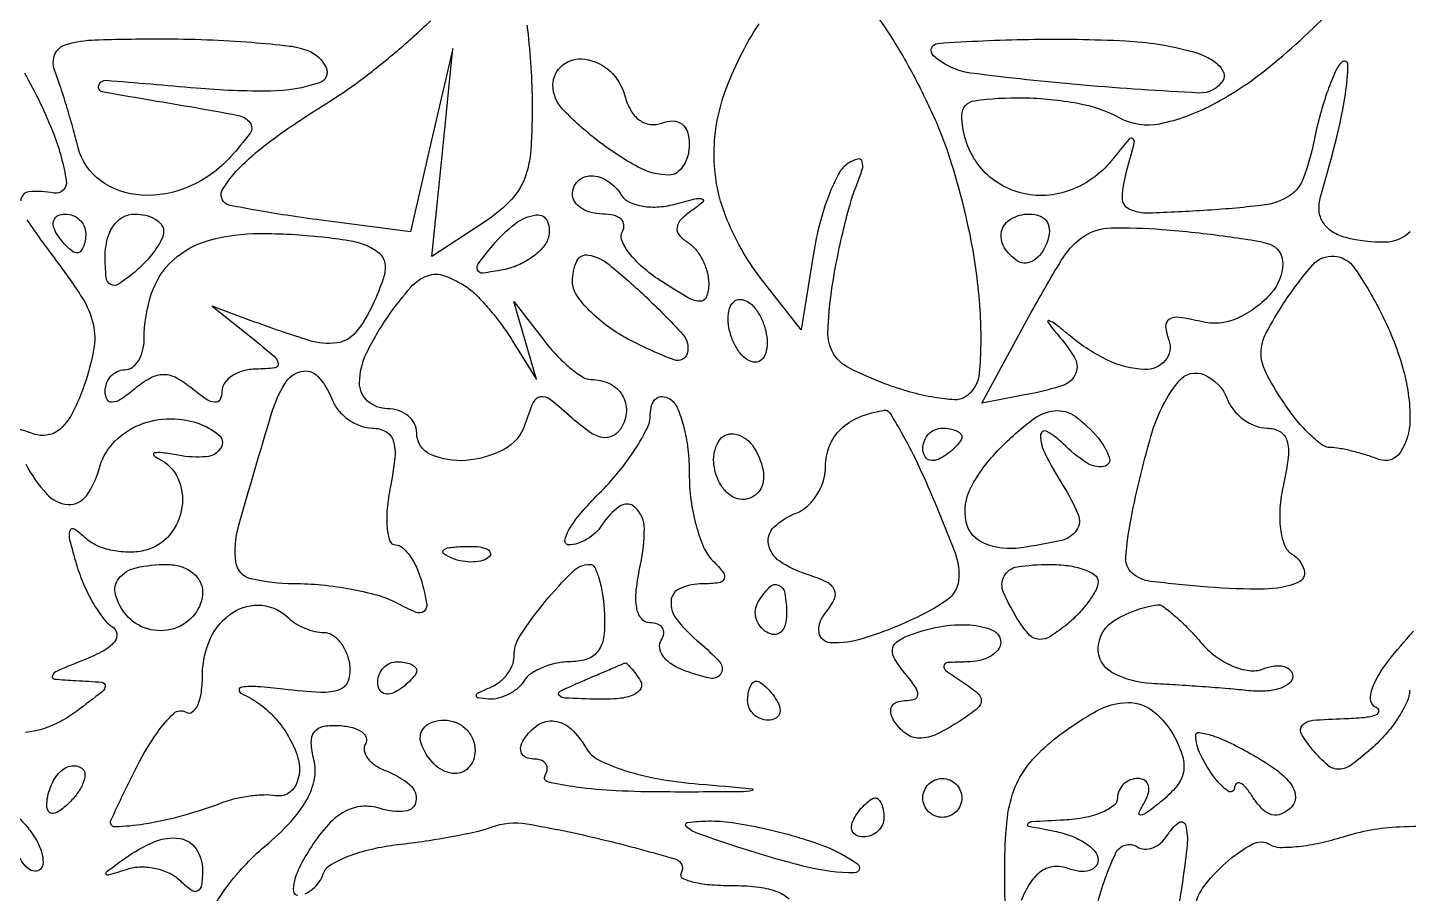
# Model space of a CAD drawing. Header units: inches. Extents: x -279 to 561, y -345 to 342.
# Drawn here: x -210.287 to -209.768, y -299.538 to -299.212 of the extents above; entities that cross this region are included whole.
import ezdxf

# ---------------------------------------------------------------- set-up
doc = ezdxf.new("R2010")
doc.units = ezdxf.units.IN
doc.header["$LTSCALE"] = 0.5
doc.header["$MEASUREMENT"] = 0

msp = doc.modelspace()

# ---------------------------------------------------------------- linework, layer by layer
for points in [[(-205.72684, -301.74723, -0.00001), (-206.54741, -301.74907, -0.000412)], [(-206.54191, -301.73765, -0.00001), (-205.72683, -301.73995, -0.41338)], [(-209.76704, -299.28865, -0.188498), (-209.77655, -299.29259, -0.068339), (-209.79132, -299.29084, -0.078606), (-209.7964, -299.28863, -0.11223), (-209.79985, -299.28515, -0.118102), (-209.80134, -299.28066, -0.093596), (-209.80082, -299.27555, 0.010923), (-209.79498, -299.25407, 0.021538), (-209.79146, -299.23674, 0.034382), (-209.79049, -299.22583, 0.661217), (-209.79276, -299.22481, 0.102422), (-209.79521, -299.22822, 0.018464), (-209.79812, -299.23553, 0.019226), (-209.80093, -299.24448, 0.016353), (-209.80322, -299.25411, -0.036429), (-209.80721, -299.26837, -0.161781), (-209.81252, -299.27511, -0.115639), (-209.82183, -299.27854, -0.014644), (-209.84329, -299.28055, -0.007623), (-209.86548, -299.28164, -0.120988), (-209.87282, -299.2801, -0.303155), (-209.87539, -299.27574, -0.053795), (-209.87378, -299.2659, 0.0037), (-209.8709, -299.25514, 0.30957), (-209.87145, -299.25361, 0.393222), (-209.87286, -299.25379, 0.004489), (-209.87946, -299.26181, -0.140835), (-209.8958, -299.27328, -0.157938), (-209.91496, -299.27364, -0.165943), (-209.93003, -299.26281, -0.155911), (-209.93581, -299.24473, -0.374543), (-209.93109, -299.23931, -0.038619), (-209.91278, -299.23821, -0.040843), (-209.89213, -299.24026, -0.077916), (-209.87642, -299.24574, 0.174893), (-209.86131, -299.24795, 0.071972), (-209.84154, -299.24085, 0.05255), (-209.81838, -299.22522, 0.027405), (-209.79295, -299.20137)], [(-209.97129, -299.2032, -0.037041), (-209.96263, -299.21491, -0.019321), (-209.95353, -299.23063, -0.019108), (-209.94539, -299.24757, -0.027618), (-209.93963, -299.26314, -0.026897), (-209.93235, -299.2922, -0.034001), (-209.92893, -299.31969, -0.034394), (-209.92922, -299.34189, -0.238205), (-209.93473, -299.35089, -0.154642), (-209.93858, -299.35186, -0.026752), (-209.94613, -299.351, -0.026887), (-209.95519, -299.34896, -0.021199), (-209.96474, -299.34583, -0.027553), (-209.97835, -299.33984, -0.144566), (-209.98423, -299.33429, -0.14182), (-209.9862, -299.32638, -0.026169), (-209.98486, -299.31126, -0.012), (-209.98305, -299.30042, -0.010122), (-209.98063, -299.28903, -0.010249), (-209.97799, -299.27873, -0.02777), (-209.97558, -299.2716, 0.018932), (-209.97328, -299.26518, 0.158506), (-209.97331, -299.26215, 0.401924), (-209.97495, -299.26128, 0.068355), (-209.9785, -299.26286, 0.133557), (-209.9821, -299.26671, 0.029325), (-209.98589, -299.27503, 0.028537), (-209.98926, -299.28548, 0.024052), (-209.99164, -299.29686), (-209.99624, -299.32558), (-210.01042, -299.30754, -0.068296), (-210.02406, -299.28427, -0.094358), (-210.02899, -299.26063, -0.090776), (-210.02495, -299.23615, -0.058821), (-210.01212, -299.2104)], [(-210.09946, -299.21093, -0.013496), (-210.0981, -299.22497, -0.013718), (-210.0975, -299.23899, -0.020411), (-210.09798, -299.25772, -0.078642), (-210.10055, -299.26904, -0.103115), (-210.10608, -299.27738, -0.04988), (-210.11608, -299.28546), (-210.13518, -299.29797), (-210.13128, -299.25883), (-210.12738, -299.21968), (-210.13533, -299.25418), (-210.14329, -299.28868), (-210.17691, -299.28429, -0.004926), (-210.18999, -299.28245, -0.007267), (-210.20142, -299.28055, -0.003756), (-210.21102, -299.27874, -0.126255), (-210.21311, -299.27775, -0.372994), (-210.21394, -299.2726, -0.06041), (-210.20708, -299.26401, -0.038875), (-210.19408, -299.2531, -0.016461), (-210.17513, -299.24047, 0.021822), (-210.16214, -299.23161, 0.01544), (-210.14833, -299.2206, 0.015624), (-210.13577, -299.20925, 0.031531)], [(-210.28856, -299.22887, -0.038854), (-210.27754, -299.25192, -0.052828), (-210.2728, -299.26951, -0.516835), (-210.27744, -299.27405, 0.066967), (-210.28689, -299.27362, 0.395705), (-210.28989, -299.27698, 0.143696)], [(-210.28759, -299.28419, 0.014175), (-210.27684, -299.29915, -0.021298), (-210.26683, -299.3135, -0.085546), (-210.26272, -299.32334, -0.102535), (-210.26251, -299.33305, -0.037966), (-210.26604, -299.34632, -0.029972), (-210.27028, -299.35649, -0.088416), (-210.27474, -299.36258, -0.143285), (-210.27966, -299.36513, -0.140899), (-210.28522, -299.36465, 0.03613), (-210.291, -299.3629, 0.407839)], [(-210.28806, -299.37609, 0.059886), (-210.28018, -299.38735, 0.196325), (-210.27216, -299.39124, 0.257248), (-210.26525, -299.388, 0.093411), (-210.26046, -299.37787, -0.118609), (-210.25544, -299.3685, -0.10258), (-210.24646, -299.36184, -0.096847), (-210.2351, -299.35905, -0.093339), (-210.22336, -299.36068, -0.088985), (-210.21546, -299.36502, -0.375349), (-210.2146, -299.36993, -0.241597), (-210.22012, -299.37333, -0.065332), (-210.23069, -299.37277, 0.012417), (-210.23659, -299.37182, 0.077386), (-210.23964, -299.37189, 0.603897), (-210.23991, -299.37272, 0.087584), (-210.23802, -299.37406, -0.176272), (-210.23084, -299.38134, -0.143427), (-210.22926, -299.39225, -0.137153), (-210.23382, -299.40265, -0.158553), (-210.24289, -299.40846, -0.062904), (-210.24891, -299.40925, -0.051358), (-210.25538, -299.40861, -0.053181), (-210.26131, -299.40674, -0.086555), (-210.26569, -299.40382, 0.043104), (-210.26978, -299.40057, 0.495175), (-210.27145, -299.40115, 0.143081), (-210.27156, -299.40454, 0.00999), (-210.26899, -299.41383, 0.029058), (-210.2663, -299.42122, 0.028759), (-210.26277, -299.42827, 0.030023), (-210.25897, -299.43405, 0.090143), (-210.25552, -299.43726, -0.217682), (-210.25382, -299.4399, -0.210887), (-210.25467, -299.44296, -0.09465), (-210.2587, -299.44632, -0.031564), (-210.26567, -299.44962, 0.004832), (-210.27626, -299.45397, 0.191751), (-210.27803, -299.4557, 0.511136), (-210.27728, -299.45698, 0.011792), (-210.26915, -299.45755, -0.008793), (-210.25949, -299.45819, -0.384982), (-210.25821, -299.45955, -0.234923), (-210.25921, -299.46167, -0.004655), (-210.26894, -299.46917, -0.042972), (-210.27516, -299.47308, -0.044317), (-210.28189, -299.47583, -0.048406), (-210.28813, -299.4771, -0.118377)], [(-209.7673, -299.46117, -0.106461), (-209.76823, -299.46547, -0.035982), (-209.7713, -299.47114, -0.033877), (-209.7757, -299.4771, -0.032928), (-209.78091, -299.48248, -0.02215), (-209.78898, -299.48916, -0.150466), (-209.79379, -299.49091, -0.193457), (-209.7981, -299.48942, -0.040843), (-209.80378, -299.48361, -0.041915), (-209.80804, -299.47751, -0.340102), (-209.80762, -299.47434, -0.177043), (-209.80368, -299.47251, -0.014063), (-209.79201, -299.47186, 0.016372), (-209.78445, -299.4714, 0.059445), (-209.77975, -299.47039, 0.33282), (-209.77885, -299.46907, 0.293105), (-209.77983, -299.46768, -0.312414), (-209.78199, -299.46439, -0.107283), (-209.78056, -299.45856, -0.053218), (-209.77525, -299.45008, -0.018053), (-209.76584, -299.43896, -0.007205)], [(-209.91952, -299.54222, -0.004868), (-209.91959, -299.5254, -0.027185), (-209.91862, -299.5091, -0.068066), (-209.91567, -299.49757, -0.080004), (-209.91009, -299.48838, -0.049776), (-209.90099, -299.47962, -0.038477), (-209.88523, -299.46907, -0.125405), (-209.8732, -299.46583, -0.178333), (-209.86362, -299.46921, -0.097093), (-209.85563, -299.479, -0.051913), (-209.85268, -299.48623, -0.121424), (-209.85243, -299.49203, -0.12134), (-209.85491, -299.49728, -0.051804), (-209.86044, -299.50281, -0.009), (-209.86612, -299.50724, -0.133718), (-209.86844, -299.50817, -0.576931), (-209.86909, -299.50729, -0.033087), (-209.86718, -299.50358, 0.063696), (-209.86564, -299.50007, 0.132816), (-209.86558, -299.49711, 0.188594), (-209.86694, -299.49517, 0.146934), (-209.86944, -299.49442, 0.093332), (-209.8724, -299.49498, 0.09642), (-209.87492, -299.49657, 0.099167), (-209.8766, -299.49895, 0.105053), (-209.8772, -299.50174, -0.233768), (-209.87862, -299.50463, -0.065198), (-209.88312, -299.50721, -0.051217), (-209.88963, -299.50915, -0.034421), (-209.89734, -299.51007, 0.002047), (-209.90944, -299.51072, 0.200802), (-209.91095, -299.51145, 0.574721), (-209.91067, -299.51231, 0.00362), (-209.90101, -299.51424, -0.042027), (-209.8947, -299.51602, -0.055225), (-209.88937, -299.51872, -0.067082), (-209.88571, -299.52187, -0.182978), (-209.88452, -299.52502, -0.175622), (-209.88544, -299.52755, -0.149233), (-209.88783, -299.52911, -0.104037), (-209.89148, -299.52939, -0.058715), (-209.89579, -299.52829, 0.114239), (-209.90103, -299.52756, 0.128384), (-209.9058, -299.52927, 0.100481), (-209.90997, -299.53356, 0.05022), (-209.91341, -299.54033, -0.03148)], [(-210.22273, -299.55502, -0.074538), (-210.21311, -299.53623, -0.062363), (-210.19788, -299.51978, 0.030242), (-210.18845, -299.51081, 0.059217), (-210.18233, -299.50246, 0.078023), (-210.17942, -299.49467, 0.115025), (-210.17961, -299.48741, -0.051059), (-210.18062, -299.4809, -0.175354), (-210.1794, -299.47687, -0.19114), (-210.17597, -299.47477, -0.062053), (-210.16993, -299.47448, -0.044735), (-210.16508, -299.47528, -0.0906), (-210.16159, -299.47691, -0.15575), (-210.15998, -299.47904, -0.226487), (-210.16023, -299.48134, 0.188406), (-210.1607, -299.48391, 0.1158), (-210.15942, -299.48677, 0.084245), (-210.15651, -299.48948, 0.053988), (-210.1524, -299.49159, -0.082249), (-210.14353, -299.49679, -0.264141), (-210.14121, -299.50296, -0.346202), (-210.14532, -299.50677, -0.097341), (-210.15463, -299.50571, 0.096614), (-210.16152, -299.50492, 0.106351), (-210.16794, -299.50684, 0.083441), (-210.17415, -299.51174, 0.039027), (-210.18044, -299.51987, 0.024725), (-210.18461, -299.52698, 0.051355), (-210.18698, -299.53294, 0.094893), (-210.18732, -299.53689, 0.384496), (-210.18568, -299.53838, 0.105663)], [(-210.18285, -299.53777, 0.0703), (-210.18002, -299.53599, 0.066127), (-210.17764, -299.53337, 0.070892), (-210.17609, -299.53027, -0.180918), (-210.17341, -299.52695, -0.040059), (-210.16673, -299.5237, -0.03672), (-210.15793, -299.52098, -0.028257), (-210.14801, -299.51928, 0.008799), (-210.13758, -299.51791, 0.008875), (-210.12724, -299.51618, 0.008722), (-210.11829, -299.51435, 0.035122), (-210.11294, -299.51276, -0.13274), (-210.09955, -299.51148, -0.017287), (-210.07121, -299.51732, -0.013109), (-210.04345, -299.52483, -0.493609), (-210.04145, -299.53009, 0.443282), (-210.04093, -299.53189, 0.057467), (-210.0367, -299.53339, 0.037676), (-210.02988, -299.53442, 0.019106), (-210.02121, -299.53474, -0.03151), (-210.01208, -299.53531, -0.061858), (-210.00503, -299.53709, -0.096639), (-210.00075, -299.5398, -0.255321)], [(-209.84789, -299.54416, -0.158122), (-209.84517, -299.53576, -0.054503), (-209.83648, -299.52617, -0.055389), (-209.82649, -299.51912, -0.270833), (-209.81985, -299.51928, 0.138078), (-209.81614, -299.52034, 0.027806), (-209.80921, -299.51999, 0.027423), (-209.80094, -299.51865, 0.022635), (-209.79232, -299.51634, -0.065866), (-209.77114, -299.51259, -0.027697), (-209.74217, -299.51293, -0.027185)]]:
    msp.add_lwpolyline(points, format="xyb")
for points in [[(-210.18188, -299.22045, -0.194095), (-210.17502, -299.22684, -0.447748), (-210.17747, -299.23256, -0.078519), (-210.19592, -299.23569, -0.024713), (-210.22398, -299.23461, 0.001817), (-210.25792, -299.23174, 0.344173), (-210.26066, -299.23354, 0.459346), (-210.25928, -299.23587, 0.001913), (-210.22631, -299.24153, -0.007638), (-210.20817, -299.24486, -0.174838), (-210.20372, -299.24754, -0.341971), (-210.20363, -299.25148, -0.024809), (-210.21096, -299.26044, -0.105972), (-210.2265, -299.27163, -0.118795), (-210.2446, -299.27486, -0.142041), (-210.25991, -299.2694, -0.176927), (-210.26833, -299.25699, 0.006968), (-210.27035, -299.24939, 0.005302), (-210.27277, -299.24111, 0.005362), (-210.2752, -299.2334, 0.012494), (-210.27723, -299.22769, -0.199367), (-210.27707, -299.22185, -0.219399), (-210.27284, -299.21815, -0.063828), (-210.26189, -299.2164, -0.007795), (-210.23757, -299.21602, -0.009152), (-210.21982, -299.21634, -0.010698), (-210.203, -299.21732, -0.00974), (-210.18886, -299.21872, -0.062093)], [(-209.84981, -299.22062, -0.042696), (-209.84382, -299.22278, -0.074907), (-209.83943, -299.22567, -0.115341), (-209.83726, -299.22878, -0.237684), (-209.83751, -299.23166, -0.273445), (-209.84657, -299.23641, -0.008518), (-209.89006, -299.23347, -0.011253), (-209.93256, -299.2289, -0.154838), (-209.94643, -299.22243, -0.657747), (-209.94479, -299.21773, -0.012909), (-209.91073, -299.21622, -0.017166), (-209.87418, -299.21679, -0.053036)], [(-210.06261, -299.23749, 0.065544), (-210.0604, -299.24292, 0.105937), (-210.05709, -299.24663, 0.127681), (-210.05303, -299.24823, 0.122982), (-210.04864, -299.2477, -0.093679), (-210.04448, -299.24694, -0.162534), (-210.04119, -299.24807, -0.151998), (-210.03909, -299.25102, -0.079091), (-210.03838, -299.25553, -0.062562), (-210.03894, -299.26003, -0.080761), (-210.0406, -299.26384, -0.098097), (-210.04307, -299.2664, -0.153026), (-210.04596, -299.2673, -0.126178), (-210.05762, -299.26431, -0.039131), (-210.07287, -299.25431, -0.037272), (-210.08607, -299.24243, -0.193169), (-210.08966, -299.23349, -0.226553), (-210.08605, -299.22593, -0.209589), (-210.07771, -299.22366, -0.151061), (-210.06816, -299.22823, -0.143101)], [(-210.06383, -299.27493, 0.150133), (-210.06087, -299.27752, 0.06702), (-210.05584, -299.27901, 0.057612), (-210.04967, -299.27924, 0.049081), (-210.04325, -299.27811, -0.008223), (-210.03581, -299.27616, -0.159291), (-210.03346, -299.27634, -0.563348), (-210.03328, -299.27748, -0.022871), (-210.03733, -299.28056, 0.0445), (-210.04144, -299.28399, 0.15986), (-210.04297, -299.287, 0.21248), (-210.04221, -299.28978, 0.083304), (-210.03916, -299.29246, -0.082153), (-210.03605, -299.29517, -0.053446), (-210.03343, -299.29915, -0.052236), (-210.03165, -299.30372, -0.066852), (-210.03105, -299.3082, -0.086393), (-210.03192, -299.31318, -0.335159), (-210.03438, -299.31479, -0.117246), (-210.03909, -299.31333, -0.011425), (-210.0493, -299.30697, -0.033348), (-210.056, -299.30191, -0.050462), (-210.06101, -299.2966, -0.064604), (-210.06378, -299.29183, -0.242401), (-210.06352, -299.28848, 0.163186), (-210.06294, -299.28601, 0.190756), (-210.06403, -299.28387, 0.123929), (-210.06683, -299.28243, 0.057603), (-210.07091, -299.28196, -0.062283), (-210.07528, -299.28141, -0.080552), (-210.07898, -299.2798, -0.097988), (-210.08145, -299.27742, -0.153634), (-210.08233, -299.27463, -0.195296), (-210.08028, -299.26957, -0.206729), (-210.07534, -299.26753, -0.14633), (-210.069, -299.26953, -0.105367)], [(-210.26549, -299.28928, -0.042167), (-210.26573, -299.29209, -0.061769), (-210.26644, -299.29446, -0.081139), (-210.26748, -299.29606, -0.210953), (-210.26872, -299.29661, -0.151918), (-210.27026, -299.29613, -0.038439), (-210.27233, -299.29446, -0.035638), (-210.27451, -299.29209, -0.029505), (-210.27648, -299.28928, -0.082592), (-210.27763, -299.28648, -0.161196), (-210.2774, -299.28411, -0.182303), (-210.27585, -299.28253, -0.108972), (-210.27325, -299.28196, -0.093332), (-210.27029, -299.28251, -0.09642), (-210.26777, -299.28411, -0.099167), (-210.26608, -299.28649, -0.105053)], [(-210.23618, -299.28839, -0.117955), (-210.23692, -299.29148, -0.036411), (-210.23941, -299.2956, -0.034151), (-210.24297, -299.29997, -0.031583), (-210.24717, -299.30393, -0.027702), (-210.25317, -299.30837, -0.285199), (-210.25611, -299.30845, -0.243483), (-210.25781, -299.30577, -0.02153), (-210.25816, -299.29751, -0.064485), (-210.25737, -299.29138, -0.089651), (-210.25504, -299.28638, -0.107148), (-210.25149, -299.28312, -0.132926), (-210.24717, -299.28196, -0.056567), (-210.24297, -299.28243, -0.075975), (-210.23941, -299.28384, -0.095133), (-210.23703, -299.28593, -0.167044)], [(-210.09149, -299.29111, -0.105041), (-210.09366, -299.29482, -0.054749), (-210.0977, -299.29837, -0.050949), (-210.10284, -299.30124, -0.05429), (-210.10835, -299.30295, -0.016462), (-210.11607, -299.30418, -0.332895), (-210.11801, -299.30308, -0.269635), (-210.11773, -299.30062, -0.012546), (-210.11234, -299.29379, -0.054734), (-210.10387, -299.2856, -0.133711), (-210.09592, -299.2823, -0.338837), (-210.09171, -299.28474, -0.180186)], [(-209.90384, -299.2929, -0.064087), (-209.90593, -299.29679, -0.094924), (-209.90873, -299.29944, -0.122111), (-209.91177, -299.30047, -0.160704), (-209.9146, -299.2998, -0.117169), (-209.91984, -299.29454, -0.198008), (-209.92082, -299.28848, -0.21), (-209.91726, -299.28375, -0.128597), (-209.9104, -299.28196, -0.094172), (-209.90631, -299.28273, -0.165347), (-209.90371, -299.28494, -0.151817), (-209.90286, -299.28842, -0.076022)], [(-210.1603, -299.29356, -0.082396), (-210.15508, -299.29662, -0.189411), (-210.15293, -299.30055, -0.11614), (-210.15353, -299.30632, -0.022957), (-210.15743, -299.31603, -0.062131), (-210.16385, -299.32647, -0.19318), (-210.17092, -299.33045, -0.108978), (-210.18148, -299.32954, -0.01386), (-210.20322, -299.3221), (-210.21787, -299.31662), (-210.20322, -299.32836, -0.00766), (-210.19459, -299.33549, -0.180113), (-210.19308, -299.33821, -0.424761), (-210.19433, -299.33986, -0.024436), (-210.20138, -299.34033, 0.062128), (-210.20629, -299.34104, 0.079343), (-210.21044, -299.34291, 0.095981), (-210.21322, -299.34563, 0.152407), (-210.21421, -299.34879, -0.122183), (-210.21495, -299.35179, -0.300026), (-210.21685, -299.35283, -0.128583), (-210.22013, -299.35169, -0.024942), (-210.22519, -299.34789, 0.045289), (-210.23126, -299.34372, 0.128626), (-210.23618, -299.34243, 0.128626), (-210.24111, -299.34372, 0.045289), (-210.24717, -299.34789, -0.024942), (-210.25224, -299.35169, -0.128583), (-210.25552, -299.35283, -0.300026), (-210.25742, -299.35179, -0.122183), (-210.25816, -299.34879, -0.087854), (-210.25761, -299.34565, -0.094595), (-210.25601, -299.34298, -0.100072), (-210.25363, -299.3412, -0.111474), (-210.25084, -299.34057, 0.154247), (-210.24804, -299.33968, 0.097876), (-210.24566, -299.3372, 0.080342), (-210.24406, -299.33348, 0.062003), (-210.24351, -299.32909, -0.080801), (-210.2407, -299.3118, -0.127802), (-210.23255, -299.29928, -0.119757), (-210.2189, -299.2918, -0.065866), (-210.19989, -299.28928, -0.013426), (-210.18819, -299.2896, -0.013486), (-210.17653, -299.29054, -0.013414), (-210.16642, -299.29191, -0.051324)], [(-209.82025, -299.29324, -0.33243), (-209.81501, -299.30067, -0.174915), (-209.81936, -299.31175, -0.108254), (-209.83223, -299.32124, -0.167116), (-209.84587, -299.32244, 0.02497), (-209.85387, -299.32088, 0.169722), (-209.85776, -299.32164, 0.292709), (-209.85912, -299.32432, 0.067297), (-209.8579, -299.32949, -0.27683), (-209.85925, -299.33714, -0.228527), (-209.86698, -299.34048, -0.10184), (-209.88073, -299.33705, -0.061209), (-209.89494, -299.32794, 0.007388), (-209.90048, -299.32348, 0.079003), (-209.903, -299.32209, 0.731217), (-209.90343, -299.32264, 0.028317), (-209.90101, -299.32574, -0.038277), (-209.89352, -299.33572, -0.236587), (-209.89288, -299.3419, -0.2241), (-209.89747, -299.34634, -0.034612), (-209.91006, -299.34966), (-209.92827, -299.35315), (-209.9098, -299.31921, -0.014464), (-209.89758, -299.29822, -0.112176), (-209.88965, -299.29021, -0.13723), (-209.87972, -299.28719, -0.025461), (-209.86045, -299.28775, -0.006664), (-209.84795, -299.28891, -0.007397), (-209.83591, -299.29038, -0.006914), (-209.82568, -299.29192, -0.03774)], [(-210.05533, -299.31254, -0.019665), (-210.04081, -299.3273, -0.261906), (-210.03917, -299.33446, -0.437488), (-210.04406, -299.33688, -0.027955), (-210.06035, -299.32958, -0.035915), (-210.06877, -299.32443, -0.042228), (-210.07588, -299.31838, -0.047064), (-210.08082, -299.31235, -0.149351), (-210.08233, -299.30741, -0.106894), (-210.08066, -299.29965, -0.346029), (-210.07628, -299.29739, -0.12435), (-210.06855, -299.30098, -0.017911)], [(-209.77848, -299.31822, -0.048593), (-209.76992, -299.33965, -0.072717), (-209.76715, -299.35958, -0.141935), (-209.77075, -299.37165, -0.355398), (-209.77889, -299.37432, 0.016584), (-209.78381, -299.37262, 0.014941), (-209.789, -299.37118, 0.01516), (-209.79374, -299.37017, 0.044951), (-209.79704, -299.36987, -0.163569), (-209.8003, -299.36878, -0.031308), (-209.8051, -299.36464, -0.030386), (-209.81031, -299.35889, -0.023887), (-209.81526, -299.35207, -0.027331), (-209.82156, -299.34121, -0.122897), (-209.82319, -299.33411, -0.117146), (-209.82134, -299.32689, -0.023802), (-209.81459, -299.31544, -0.03443), (-209.80369, -299.30107, -0.236803), (-209.79572, -299.29781, -0.226268), (-209.7881, -299.30219, -0.031629)], [(-210.122, -299.30954, -0.04991), (-210.11832, -299.31261, -0.017901), (-210.11372, -299.31765, -0.017552), (-210.10903, -299.32357, -0.019878), (-210.10496, -299.32958), (-210.09588, -299.34423), (-210.10011, -299.32958), (-210.10435, -299.31492), (-210.09302, -299.32958, 0.025201), (-210.08822, -299.33519, 0.030327), (-210.08315, -299.33992, 0.031512), (-210.07849, -299.3433, 0.142154), (-210.0753, -299.34423, -0.111518), (-210.06839, -299.34579, -0.144462), (-210.06358, -299.3501, -0.151792), (-210.06203, -299.35616, -0.126591), (-210.06401, -299.36253, -0.133958), (-210.06716, -299.36548, -0.172612), (-210.07106, -299.36604, -0.103008), (-210.076, -299.36392, -0.031468), (-210.0824, -299.35882, 0.015347), (-210.09061, -299.35184, 0.204724), (-210.09435, -299.3508, 0.263433), (-210.09713, -299.35291, 0.024902), (-210.10023, -299.36122, -0.195638), (-210.10793, -299.37048, -0.103691), (-210.1225, -299.37473, -0.125605), (-210.13572, -299.37243, -0.295098), (-210.14094, -299.36438, 0.119226), (-210.14178, -299.36088, 0.100603), (-210.14417, -299.35791, 0.092143), (-210.14773, -299.35591, 0.081926), (-210.15193, -299.35522, -0.185027), (-210.15941, -299.35235, -0.215975), (-210.16245, -299.34544, -0.110649), (-210.15982, -299.33433, -0.039606), (-210.15152, -299.32022, -0.025685), (-210.14313, -299.30947, -0.128198), (-210.13688, -299.30517, -0.177353), (-210.13045, -299.3052, -0.060062)], [(-210.00907, -299.33044, -0.069308), (-210.00961, -299.33431, -0.14379), (-210.01122, -299.33687, -0.190139), (-210.01361, -299.33774, -0.131946), (-210.0164, -299.3369, -0.091204), (-210.0192, -299.33436, -0.053126), (-210.02157, -299.33048, -0.050746), (-210.02318, -299.32593, -0.059645), (-210.02372, -299.32139, -0.069308), (-210.02318, -299.31751, -0.14379), (-210.02157, -299.31495, -0.190139), (-210.01918, -299.31409, -0.131946), (-210.0164, -299.31492, -0.091204), (-210.01359, -299.31746, -0.053126), (-210.01122, -299.32135, -0.050746), (-210.00961, -299.3259, -0.059645)], [(-210.1729, -299.35156, 0.08038), (-210.17045, -299.35576, 0.065561), (-210.16665, -299.35932, 0.066573), (-210.16213, -299.36172, 0.089183), (-210.15756, -299.36254, -0.127122), (-210.15256, -299.36384, -0.194412), (-210.14977, -299.36727, -0.101301), (-210.14917, -299.37365, -0.022635), (-210.15083, -299.38452, 0.026106), (-210.15207, -299.39295, 0.044756), (-210.15209, -299.40005, 0.060349), (-210.15106, -299.40499, 0.32137), (-210.14894, -299.4065, -0.184005), (-210.14626, -299.40752, -0.059051), (-210.14338, -299.41077, -0.049749), (-210.14077, -299.41547, -0.038113), (-210.13885, -299.42103, -0.022288), (-210.13718, -299.42884, -0.278977), (-210.13825, -299.43153, -0.270214), (-210.14117, -299.43189, -0.021241), (-210.14851, -299.42835, 0.055351), (-210.15542, -299.42558, 0.021697), (-210.16545, -299.42327, 0.02116), (-210.17662, -299.42168, 0.024709), (-210.18731, -299.42115, -0.059767), (-210.20334, -299.41923, -0.310565), (-210.20897, -299.41294, -0.100972), (-210.20798, -299.39953, -0.005045), (-210.19553, -299.35705, -0.05907), (-210.19061, -299.34583, -0.203085), (-210.18436, -299.34119, -0.274442), (-210.1781, -299.34311, -0.093059)], [(-209.83589, -299.35156, 0.078138), (-209.83347, -299.35576, 0.065175), (-209.82974, -299.35932, 0.066724), (-209.82532, -299.36172, 0.091665), (-209.82088, -299.36254, -0.131602), (-209.81611, -299.36382, -0.194305), (-209.81348, -299.3672, -0.101025), (-209.81299, -299.37341, -0.023307), (-209.81477, -299.38383, 0.034592), (-209.81607, -299.39262, 0.049963), (-209.8159, -299.40047, 0.061015), (-209.81438, -299.40658, 0.164374), (-209.81157, -299.40997, -0.183715), (-209.80702, -299.41592, -0.390242), (-209.80935, -299.42071, -0.091415), (-209.82193, -299.42314, -0.021933), (-209.84327, -299.42238, -0.010351), (-209.86486, -299.42021, -0.153131), (-209.87171, -299.41711, -0.234674), (-209.87409, -299.41119, -0.027403), (-209.87212, -299.39663, -0.025687), (-209.86401, -299.36361, -0.096528), (-209.85412, -299.34482, -0.340276), (-209.8445, -299.34249, -0.199129)], [(-210.03838, -299.37983, 0.033267), (-210.03773, -299.38956, 0.032734), (-210.03579, -299.39918, 0.034546), (-210.03297, -299.40735, 0.096135), (-210.02958, -299.41236, -0.02847), (-210.02556, -299.41687, -0.273085), (-210.02522, -299.41932, -0.272121), (-210.0272, -299.42081, -0.028321), (-210.03325, -299.42115, 0.099208), (-210.04185, -299.42288, 0.28677), (-210.04522, -299.42763, 0.18577), (-210.04295, -299.43473, 0.050424), (-210.03453, -299.44328, -0.036519), (-210.02687, -299.45065, -0.334508), (-210.0265, -299.45497, -0.31959), (-210.03061, -299.45668, -0.035192), (-210.04095, -299.45353, -0.058024), (-210.04524, -299.45128, -0.088757), (-210.04823, -299.44835, -0.118962), (-210.04948, -299.44523, -0.176398), (-210.04889, -299.44237, 0.105224), (-210.048, -299.43987, 0.180211), (-210.04848, -299.43773, 0.164223), (-210.0503, -299.4363, 0.085393), (-210.05318, -299.43581, -0.229035), (-210.05638, -299.43426, -0.128621), (-210.05816, -299.43021, -0.06908), (-210.0583, -299.42341, -0.024714), (-210.05669, -299.41383, 0.055658), (-210.05527, -299.40037, 0.197302), (-210.05855, -299.39252, 0.361587), (-210.06449, -299.39198, 0.104069), (-210.07134, -299.39918, -0.068716), (-210.07366, -299.40198, -0.052518), (-210.07686, -299.40435, -0.053418), (-210.08041, -299.40596, -0.080031), (-210.08376, -299.4065, -0.462531), (-210.08514, -299.40489, -0.093251), (-210.08366, -299.40083, -0.043612), (-210.07921, -299.39461, -0.019259), (-210.07234, -299.38719, 0.024631), (-210.06495, -299.37903, 0.027723), (-210.0587, -299.37048, 0.028589), (-210.05427, -299.36272, 0.115942), (-210.05303, -299.35745, -0.074013), (-210.05248, -299.3538, -0.150556), (-210.05088, -299.35142, -0.187902), (-210.04849, -299.35066, -0.122654), (-210.0457, -299.35156, -0.154739), (-210.04287, -299.35485, -0.037412), (-210.04053, -299.36173, -0.034862), (-210.03891, -299.37041, -0.028549)], [(-209.94853, -299.38457, -0.010718), (-209.93834, -299.40954, -0.121624), (-209.93703, -299.42005, -0.215459), (-209.94133, -299.42719, -0.04409), (-209.95447, -299.43463, -0.028663), (-209.97258, -299.44166, -0.092591), (-209.98534, -299.44331, -0.354727), (-209.98948, -299.43954, -0.214082), (-209.9876, -299.43276, 0.05023), (-209.98391, -299.42727, 0.227139), (-209.98373, -299.42351, 0.184852), (-209.98663, -299.42051, 0.032733), (-209.99403, -299.41761, -0.070498), (-210.00431, -299.41267, -0.204933), (-210.00853, -299.4062, -0.252288), (-210.00637, -299.39971, -0.097625), (-209.99808, -299.3945, 0.094308), (-209.99388, -299.3919, 0.066824), (-209.99032, -299.38763, 0.064725), (-209.98791, -299.38241, 0.075852), (-209.98709, -299.37702, -0.095303), (-209.9856, -299.36926, -0.10667), (-209.98135, -299.36295, -0.094174), (-209.97438, -299.3584, -0.059494), (-209.96501, -299.3558, -0.297836), (-209.96302, -299.3567, -0.011273), (-209.95861, -299.36401, -0.017053), (-209.95367, -299.37336, -0.010793)], [(-209.88452, -299.36621, -0.085348), (-209.88031, -299.37353, -0.470111), (-209.8823, -299.37696, -0.190141), (-209.88902, -299.37552, -0.04978), (-209.89771, -299.36841, 0.070425), (-209.9038, -299.36382, 0.572748), (-209.9062, -299.36525, 0.118446), (-209.90447, -299.37226, 0.020267), (-209.89762, -299.38429, -0.039457), (-209.89202, -299.39507, -0.255994), (-209.89261, -299.40095, -0.18806), (-209.89824, -299.40478, -0.02143), (-209.91365, -299.40762, -0.130087), (-209.92727, -299.40599, -0.25075), (-209.93417, -299.39782, -0.177002), (-209.93233, -299.38479, -0.073847), (-209.92161, -299.37032, -0.029853), (-209.90945, -299.35953, -0.139786), (-209.90088, -299.35603, -0.187266), (-209.89318, -299.35807, -0.062096)], [(-209.93581, -299.36578, -0.151918), (-209.93629, -299.36732, -0.038439), (-209.93796, -299.36939, -0.035638), (-209.94033, -299.37156, -0.029505), (-209.94313, -299.37353, -0.082592), (-209.94593, -299.37468, -0.161196), (-209.94831, -299.37445, -0.182303), (-209.94989, -299.3729, -0.108972), (-209.95046, -299.3703, -0.093332), (-209.9499, -299.36734, -0.09642), (-209.94831, -299.36482, -0.099167), (-209.94593, -299.36314, -0.105053), (-209.94313, -299.36254, -0.042167), (-209.94033, -299.36278, -0.061769), (-209.93796, -299.36349, -0.081139), (-209.93635, -299.36454, -0.210953)], [(-210.0106, -299.37841, -0.088098), (-210.01053, -299.38261, -0.113152), (-210.01198, -299.38618, -0.123333), (-210.01471, -299.38855, -0.117911), (-210.01829, -299.38941, -0.136102), (-210.02212, -299.38835, -0.091766), (-210.02554, -299.38532, -0.07957), (-210.02803, -299.38082, -0.067823), (-210.02916, -299.37551, -0.15452), (-210.02725, -299.3674, -0.306111), (-210.02154, -299.36472, -0.202137), (-210.01463, -299.36899, -0.106861)], [(-210.11362, -299.41093, -0.126455), (-210.11602, -299.41234, -0.060344), (-210.11957, -299.41292, -0.05415), (-210.12366, -299.41265, -0.051402), (-210.12766, -299.41151, -0.054073), (-210.13072, -299.40988, -0.470617), (-210.13084, -299.40855, -0.168741), (-210.12871, -299.40751, -0.018894), (-210.12324, -299.40708, -0.028489), (-210.11814, -299.40716, -0.077125), (-210.11462, -299.40797, -0.208169), (-210.11328, -299.40933, -0.296942)], [(-210.22153, -299.42403, -0.168436), (-210.22453, -299.43268, -0.152371), (-210.23235, -299.43804, -0.145152), (-210.24215, -299.43814, -0.151129), (-210.25024, -299.43287, -0.104397), (-210.25424, -299.42526, -0.242809), (-210.253, -299.41912, -0.17113), (-210.24649, -299.41508, -0.054225), (-210.23496, -299.41383, -0.074383), (-210.22983, -299.4146, -0.088423), (-210.22548, -299.41683, -0.100649), (-210.22257, -299.42014, -0.130685)], [(-210.07029, -299.43215, -0.041801), (-210.07051, -299.44075, -0.121941), (-210.07254, -299.44628, -0.158434), (-210.07653, -299.44938, -0.087081), (-210.08268, -299.45046, 0.049434), (-210.08815, -299.451, 0.047407), (-210.0935, -299.45261, 0.051131), (-210.09794, -299.45498, 0.106857), (-210.10065, -299.45779, -0.079172), (-210.10303, -299.46055, -0.057627), (-210.10641, -299.46279, -0.057435), (-210.11023, -299.46421, -0.077062), (-210.1139, -299.46453, -0.020128), (-210.11784, -299.46411, -0.400844), (-210.11852, -299.46324, -0.263902), (-210.11772, -299.46211, -0.013592), (-210.11347, -299.46026, 0.068664), (-210.10997, -299.45825, 0.061955), (-210.107, -299.45531, 0.065442), (-210.10499, -299.45192, 0.101382), (-210.10431, -299.44859, -0.145906), (-210.10191, -299.44053, -0.027278), (-210.09267, -299.42797, -0.025254), (-210.08223, -299.41652, -0.198124), (-210.0757, -299.41383, -0.289302), (-210.07395, -299.41495, -0.038934), (-210.07231, -299.41922, -0.035127), (-210.07101, -299.42513, -0.022356)], [(-209.88452, -299.42026, -0.121496), (-209.88529, -299.42337, -0.035306), (-209.88792, -299.42761, -0.033228), (-209.89165, -299.43213, -0.030116), (-209.89607, -299.43627, -0.03121), (-209.90246, -299.44093, -0.156052), (-209.90669, -299.44205, -0.190605), (-209.9103, -299.44041, -0.050531), (-209.91427, -299.43534, -0.036932), (-209.92009, -299.42443, -0.230242), (-209.91987, -299.41829, -0.236128), (-209.91492, -299.41476, -0.038667), (-209.90284, -299.41383, -0.033345), (-209.89582, -299.4143, -0.051108), (-209.8899, -299.41572, -0.066241), (-209.88582, -299.41779, -0.247005)], [(-210.00174, -299.43258, -0.067432), (-210.00229, -299.43661, -0.140899), (-210.00393, -299.43929, -0.190788), (-210.00636, -299.44022, -0.136093), (-210.00919, -299.4394, -0.090427), (-210.01171, -299.43712, -0.095498), (-210.01321, -299.43414, -0.099685), (-210.01346, -299.43093, -0.108373), (-210.01242, -299.42797, -0.050477), (-210.00809, -299.42234, -0.315493), (-210.00473, -299.42164, -0.25701), (-210.00237, -299.42467, -0.039415)], [(-210.18917, -299.43398, 0.059742), (-210.1865, -299.43608, 0.039042), (-210.18299, -299.43786, 0.038992), (-210.17924, -299.43907, 0.058752), (-210.17583, -299.43947, -0.144254), (-210.1727, -299.44039, -0.082784), (-210.16976, -299.44307, -0.070718), (-210.16746, -299.44703, -0.059876), (-210.16618, -299.45171, -0.116543), (-210.1667, -299.45765, -0.229648), (-210.16992, -299.46097, -0.101309), (-210.17698, -299.46202, -0.01573), (-210.19113, -299.4608, 0.011516), (-210.20077, -299.45989, 0.044364), (-210.20679, -299.46, 0.379443), (-210.20778, -299.46108, 0.301369), (-210.20688, -299.46248, -0.109281), (-210.19397, -299.47193, -0.100188), (-210.18575, -299.48622, -0.195799), (-210.18645, -299.49695, -0.331188), (-210.19406, -299.50091, 0.048537), (-210.19835, -299.50064, 0.024663), (-210.20375, -299.50109, 0.024245), (-210.20933, -299.50211, 0.033195), (-210.21421, -299.5036, -0.023055), (-210.22918, -299.5085, -0.028304), (-210.24357, -299.51162, -0.031814), (-210.25439, -299.51264, -0.555196), (-210.256, -299.51022, -0.010886), (-210.24627, -299.49001, -0.03395), (-210.23854, -299.47705, -0.054938), (-210.23232, -299.4699, -0.336643), (-210.22775, -299.46946, 0.303105), (-210.2254, -299.46938, 0.134949), (-210.22336, -299.46685, 0.069869), (-210.22197, -299.46186, 0.032908), (-210.22153, -299.45517, -0.110095), (-210.21851, -299.4416, -0.138982), (-210.21011, -299.43193, -0.170337), (-210.19923, -299.42924, -0.174314)], [(-209.84606, -299.44298, 0.05279), (-209.8404, -299.44833, 0.060998), (-209.834, -299.45208, 0.069574), (-209.82772, -299.45381, 0.124794), (-209.82245, -299.45319, -0.05493), (-209.81817, -299.45206, -0.098653), (-209.81455, -299.45224, -0.146325), (-209.81218, -299.45366, -0.187964), (-209.81126, -299.456, -0.229043), (-209.81251, -299.45859, -0.088877), (-209.8161, -299.46052, -0.064158), (-209.82143, -299.46153, -0.040957), (-209.82774, -299.46138, 0.005307), (-209.8355, -299.46065, 0.002661), (-209.84531, -299.45989, 0.002642), (-209.85546, -299.4592, 0.003906), (-209.86438, -299.45872, -0.115412), (-209.8793, -299.45449, -0.291159), (-209.88447, -299.44499, -0.244878), (-209.87822, -299.43477, -0.098618), (-209.86234, -299.42906, -0.196391), (-209.86018, -299.42959, -0.020056), (-209.85596, -299.43291, -0.022659), (-209.8511, -299.43747, -0.016167)], [(-209.92115, -299.44313, -0.169824), (-209.92214, -299.44594, -0.09332), (-209.92492, -299.44834, -0.074289), (-209.92907, -299.44999, -0.055145), (-209.93398, -299.45057, 0.012169), (-209.94115, -299.45081, 0.328172), (-209.94254, -299.45196, 0.306546), (-209.9419, -299.4537, 0.011267), (-209.93581, -299.4579, -0.02521), (-209.92984, -299.46226, -0.226004), (-209.92848, -299.46511, -0.226004), (-209.92984, -299.46796, -0.02521), (-209.93581, -299.47233, -0.030426), (-209.9452, -299.47771, -0.114208), (-209.95178, -299.47926, -0.168297), (-209.95691, -299.47751, -0.088898), (-209.96145, -299.47244, -0.09532), (-209.96251, -299.46964, -0.17334), (-209.9621, -299.46726, -0.172316), (-209.96028, -299.46567, -0.094062), (-209.95732, -299.46511, 0.072895), (-209.95359, -299.46457, 0.327901), (-209.95235, -299.46291, 0.157037), (-209.95324, -299.46002, 0.020499), (-209.95719, -299.45484, -0.03412), (-209.961, -299.44955, -0.156919), (-209.96191, -299.44593, -0.214827), (-209.96042, -299.44314, -0.06923), (-209.95626, -299.44076, -0.05028), (-209.94423, -299.43729, -0.062105), (-209.9326, -299.43663, -0.084585), (-209.92409, -299.43868, -0.299989)], [(-210.14094, -299.45369, -0.151918), (-210.14142, -299.45523, -0.038439), (-210.14309, -299.4573, -0.035638), (-210.14546, -299.45948, -0.029505), (-210.14827, -299.46145, -0.082592), (-210.15107, -299.4626, -0.161196), (-210.15344, -299.46237, -0.182303), (-210.15502, -299.46082, -0.108972), (-210.1556, -299.45822, -0.093332), (-210.15504, -299.45526, -0.09642), (-210.15344, -299.45274, -0.099167), (-210.15106, -299.45105, -0.105053), (-210.14827, -299.45046, -0.042167), (-210.14546, -299.4507, -0.061769), (-210.14309, -299.45141, -0.081139), (-210.14149, -299.45246, -0.210953)], [(-210.05669, -299.45779, -0.275888), (-210.05665, -299.4606, -0.162994), (-210.05925, -299.4629, -0.076465), (-210.06482, -299.46432, -0.030274), (-210.07274, -299.4646, -0.004494), (-210.08509, -299.46418, -0.20576), (-210.08733, -299.4631, -0.495865), (-210.08701, -299.46157, -0.009924), (-210.07867, -299.45779, -0.000463), (-210.07295, -299.45534, -0.000674), (-210.06791, -299.45319, -0.000328), (-210.06362, -299.45137, -0.011841), (-210.06262, -299.45097, -0.287634), (-210.06184, -299.45114, -0.021765), (-210.0603, -299.45276, -0.024725), (-210.05853, -299.45502, -0.015911)], [(-210.00541, -299.46511, -0.082592), (-210.00426, -299.46791, -0.161196), (-210.00449, -299.47029, -0.182303), (-210.00604, -299.47187, -0.108972), (-210.00864, -299.47244, -0.093332), (-210.0116, -299.47188, -0.09642), (-210.01412, -299.47029, -0.099167), (-210.0158, -299.46791, -0.105053), (-210.0164, -299.46511, -0.042167), (-210.01616, -299.46231, -0.061769), (-210.01545, -299.45994, -0.081139), (-210.0144, -299.45833, -0.210953), (-210.01317, -299.45779, -0.151918), (-210.01162, -299.45827, -0.038439), (-210.00955, -299.45994, -0.035638), (-210.00738, -299.46231, -0.029505)], [(-210.11896, -299.48404, -0.190724), (-210.12151, -299.49046, -0.244413), (-210.12742, -299.49253, -0.165501), (-210.13452, -299.48893, -0.113253), (-210.13926, -299.48114, -0.134046), (-210.13945, -299.47783, -0.144529), (-210.1379, -299.47499, -0.119977), (-210.13478, -299.47309, -0.077096), (-210.13056, -299.47244, -0.099038), (-210.12614, -299.47332, -0.097945), (-210.12237, -299.47585, -0.097945), (-210.11985, -299.47961, -0.099038)], [(-210.07718, -299.48295, 0.15084), (-210.07251, -299.4874, 0.038255), (-210.0627, -299.49138, 0.033731), (-210.04976, -299.49456, 0.022769), (-210.03469, -299.49651, -0.00192), (-210.01468, -299.49825, -0.849722), (-210.01463, -299.49895, -0.05797), (-210.01912, -299.49948, -0.000767), (-210.04726, -299.4995, -0.011837), (-210.06586, -299.49904, -0.022041), (-210.08087, -299.49765, -0.021853), (-210.0916, -299.4957, -0.514434), (-210.09261, -299.49327, 0.111292), (-210.0918, -299.49092, 0.183469), (-210.09232, -299.48891, 0.159343), (-210.09414, -299.48755, 0.080968), (-210.09699, -299.48709, -0.101261), (-210.09976, -299.48652, -0.177706), (-210.10144, -299.48494, -0.167455), (-210.10176, -299.48256, -0.088621), (-210.10065, -299.47976, -0.109437), (-210.0953, -299.47427, -0.180989), (-210.08906, -299.47285, -0.155652), (-210.08272, -299.47587, -0.077138)], [(-209.81188, -299.5053, -0.094895), (-209.81551, -299.50776, -0.165443), (-209.8191, -299.50804, -0.135059), (-209.82263, -299.50603, -0.055345), (-209.82611, -299.50168, 0.0292), (-209.82879, -299.49794, 0.106061), (-209.83105, -299.49612, 0.327393), (-209.83251, -299.49636, 0.187707), (-209.83324, -299.49808, -0.597561), (-209.83555, -299.49923, -0.080981), (-209.84053, -299.49434, -0.041538), (-209.84599, -299.48544, -0.111822), (-209.84778, -299.47827, -0.466145), (-209.84642, -299.47709, -0.043395), (-209.8415, -299.47829, -0.03216), (-209.83454, -299.48115, -0.016682), (-209.82623, -299.48555, -0.026263), (-209.81707, -299.49147, -0.079258), (-209.81183, -299.4967, -0.152219), (-209.81028, -299.50128, -0.205193)], [(-210.27147, -299.50333, -0.034019), (-210.27506, -299.50647, -0.131573), (-210.27778, -299.50757, -0.290264), (-210.27946, -299.50679, -0.142677), (-210.28014, -299.50443, -0.054831), (-210.27978, -299.50117, -0.038674), (-210.27871, -299.49765, -0.039129), (-210.27713, -299.4944, -0.063896), (-210.27526, -299.49198, -0.075941), (-210.27311, -299.49039, -0.089268), (-210.2707, -299.48964, -0.100736), (-210.26841, -299.48981, -0.128169), (-210.26659, -299.49088, -0.212536), (-210.26579, -299.49297, -0.080535), (-210.26646, -299.4961, -0.061283), (-210.26843, -299.49973, -0.041736)], [(-209.93581, -299.50174, -0.099038), (-209.93637, -299.50454, -0.097945), (-209.93796, -299.50692, -0.097945), (-209.94034, -299.50851, -0.099038), (-209.94313, -299.50907, -0.099038), (-209.94593, -299.50851, -0.097945), (-209.94831, -299.50692, -0.097945), (-209.9499, -299.50454, -0.099038), (-209.95046, -299.50174, -0.099038), (-209.9499, -299.49895, -0.097945), (-209.94831, -299.49657, -0.097945), (-209.94593, -299.49498, -0.099038), (-209.94313, -299.49442, -0.099038), (-209.94034, -299.49498, -0.097945), (-209.93796, -299.49657, -0.097945), (-209.93637, -299.49895, -0.099038)], [(-210.28732, -299.51291, -0.041851), (-210.28411, -299.51752, -0.058231), (-210.28211, -299.52213, -0.073468), (-210.28153, -299.52606, -0.19876), (-210.28259, -299.52861, -0.230512), (-210.28469, -299.52934, -0.141918), (-210.28714, -299.52829, -0.085654), (-210.28963, -299.52542, -0.044499), (-210.29173, -299.52115, 0.058024), (-210.29397, -299.51686, 0.088757), (-210.2969, -299.51387, 0.118962), (-210.30003, -299.51261, 0.176398), (-210.30289, -299.51321, -0.095482), (-210.30539, -299.51416, -0.17347), (-210.30752, -299.51379, -0.172183), (-210.30894, -299.51215, -0.093902), (-210.30945, -299.5095, -0.183197), (-210.30733, -299.50392, -0.255039), (-210.3024, -299.50214, -0.12938), (-210.29512, -299.50531, -0.052697)], [(-209.96511, -299.50907, -0.105053), (-209.96571, -299.51187, -0.099167), (-209.96739, -299.51424, -0.09642), (-209.96991, -299.51584, -0.093332), (-209.97287, -299.5164, -0.108972), (-209.97547, -299.51582, -0.182303), (-209.97702, -299.51424, -0.161196), (-209.97725, -299.51187, -0.082592), (-209.9761, -299.50907, -0.029505), (-209.97413, -299.50627, -0.035638), (-209.97196, -299.5039, -0.038439), (-209.96989, -299.50222, -0.151918), (-209.96834, -299.50174, -0.210953), (-209.96711, -299.50229, -0.081139), (-209.96606, -299.5039, -0.061769), (-209.96535, -299.50627, -0.042167)], [(-209.98709, -299.52006, -0.065074), (-209.97512, -299.52656, -0.724472), (-209.97619, -299.52989, -0.062256), (-209.99397, -299.52778, -0.018973), (-210.02006, -299.52026, -0.005217), (-210.03515, -299.51512, -0.098442), (-210.03943, -299.51258, -0.642305), (-210.03891, -299.51094, -0.028648), (-210.03105, -299.5104, -0.03997), (-210.02223, -299.511, -0.017031), (-210.01058, -299.51315, -0.016723), (-209.99825, -299.51629, -0.02108)], [(-209.85326, -299.53654, -0.035487), (-209.85548, -299.5464, -0.06418), (-209.85886, -299.55393, -0.087988), (-209.86308, -299.5587, -0.169176), (-209.86783, -299.56035, 0.11461), (-209.87262, -299.56146, 0.197605), (-209.87528, -299.56448, 0.115971), (-209.87584, -299.56991, 0.029525), (-209.87419, -299.57867, -0.01807), (-209.87116, -299.59289, -0.376479), (-209.87325, -299.59632, -0.341228), (-209.87725, -299.59485, -0.017054), (-209.88472, -299.58197, -0.136503), (-209.8883, -299.56596, -0.046417), (-209.88484, -299.54215, -0.052953), (-209.87782, -299.52246, -0.445363), (-209.86979, -299.52011, 0.126516), (-209.86703, -299.52097, 0.100769), (-209.86395, -299.5205, 0.08982), (-209.861, -299.51877, 0.076994), (-209.85865, -299.51603, -0.085552), (-209.85425, -299.51105, -0.542836), (-209.85162, -299.51192, -0.091504), (-209.85105, -299.51958, -0.010869)], [(-210.22153, -299.52885, -0.031171), (-210.22189, -299.53459, -0.247448), (-210.22336, -299.5367, -0.284238), (-210.22576, -299.53651, -0.038396), (-210.22975, -299.53309, 0.083911), (-210.23378, -299.53022, 0.058506), (-210.23906, -299.52839, 0.057552), (-210.24473, -299.52781, 0.073593), (-210.2499, -299.52865, -0.004125), (-210.25701, -299.53084, -0.433874), (-210.2578, -299.53038, -0.297906), (-210.2574, -299.52931, -0.003233), (-210.25084, -299.52453, -0.056697), (-210.23952, -299.51819, -0.136737), (-210.23008, -299.517, -0.212296), (-210.22394, -299.52089, -0.147941)]]:
    msp.add_lwpolyline(points, format="xyb", close=True)

doc.saveas('drawing.dxf')
